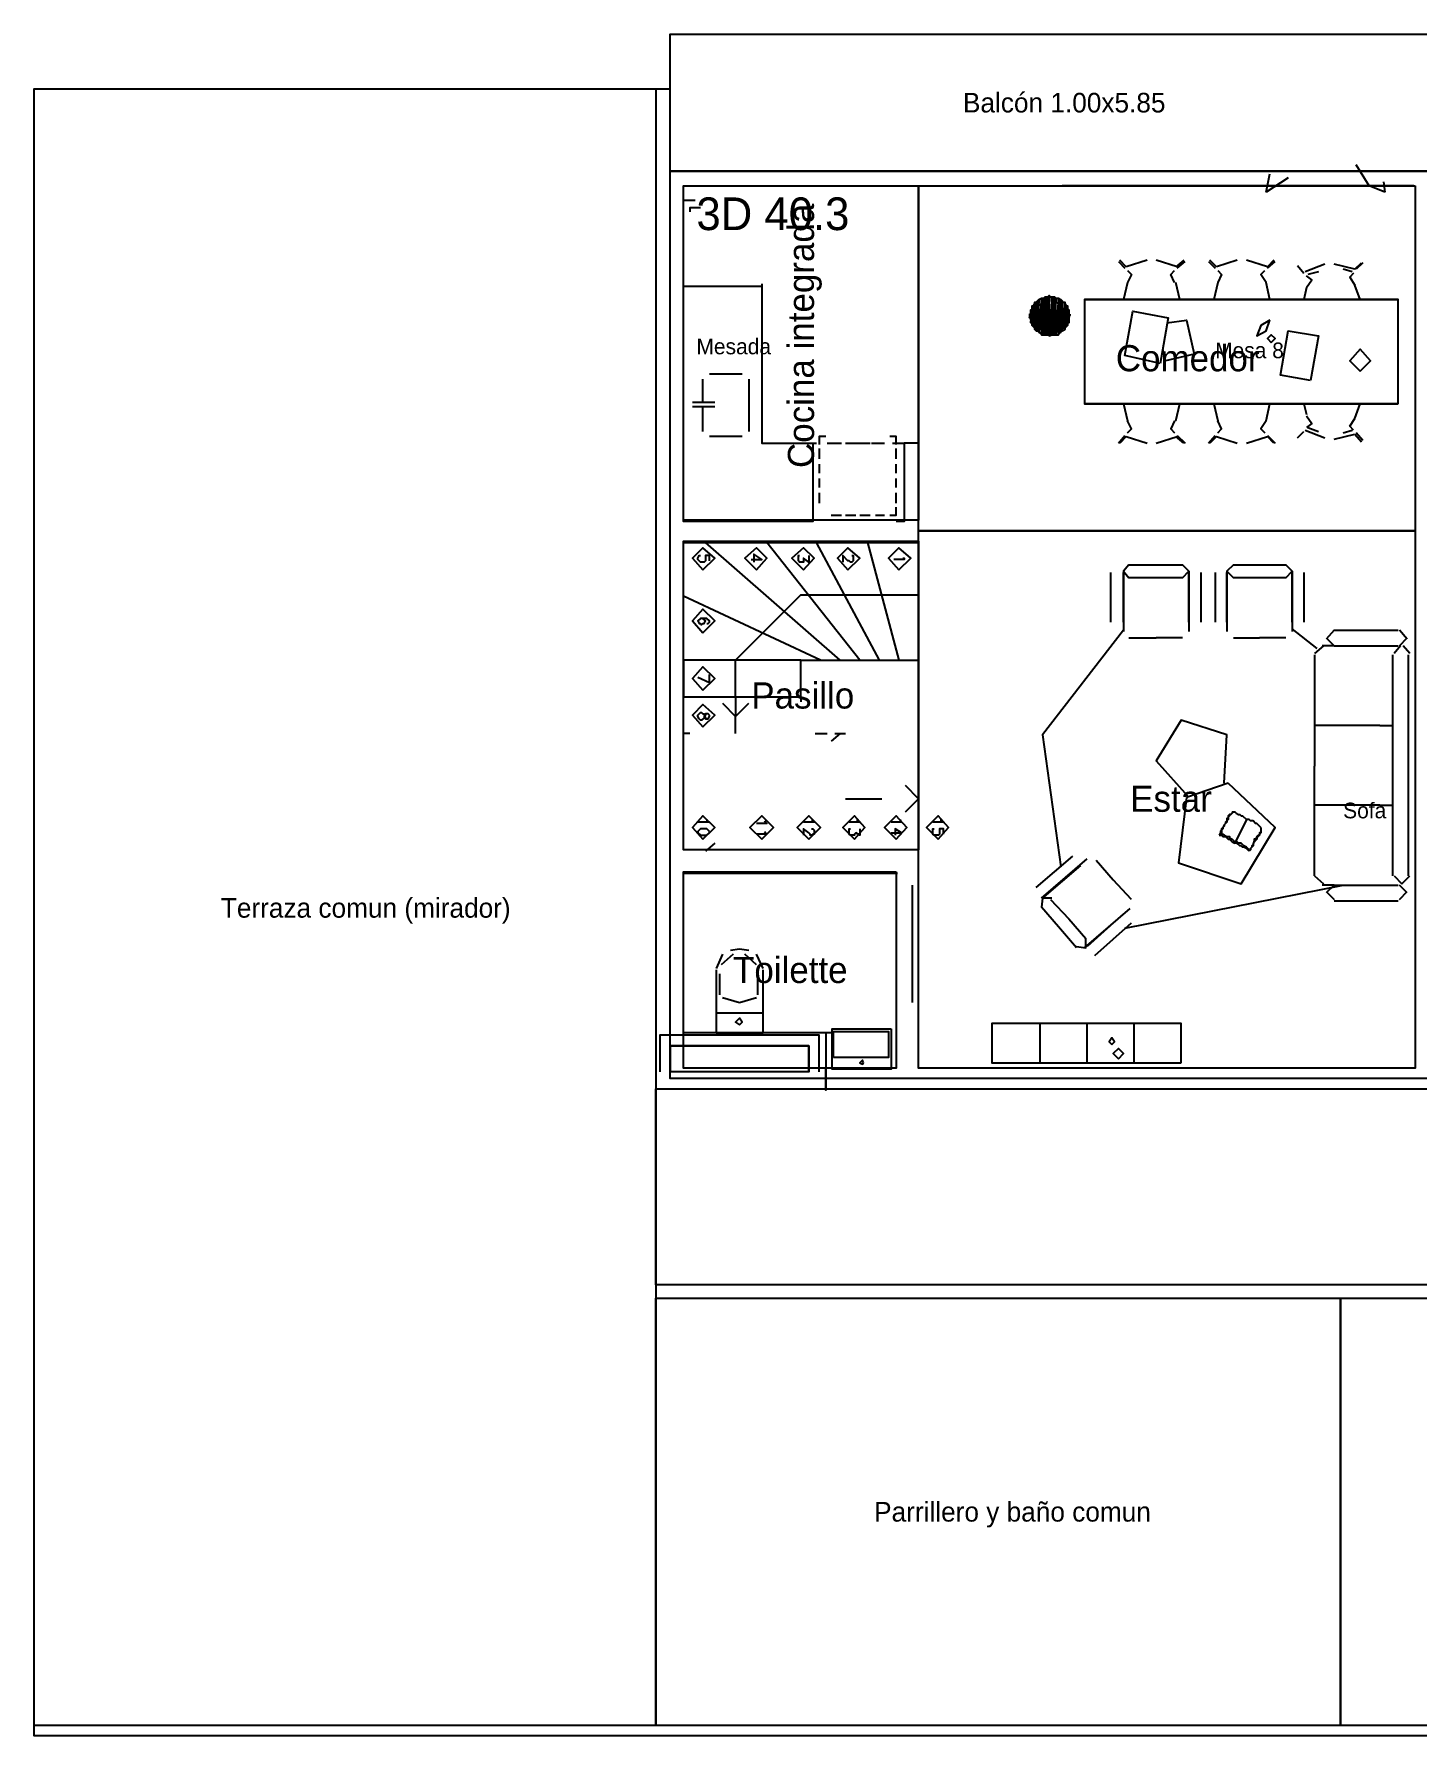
# Model space of a CAD drawing. Header units: metres. Extents: x 0 to 74.5, y 0 to 13.3.
# Drawn here: x 0 to 10.59, y 0 to 13.02 of the extents above; entities that cross this region are included whole.
import ezdxf

# ---------------------------------------------------------------- set-up
doc = ezdxf.new("R2010")
doc.units = ezdxf.units.M
for name, color, linetype in [('Trazo_Cotas', 9, 'Continuous'), ('Trazo_Entrada', 1, 'Continuous'), ('Trazo_Equipamiento', 8, 'Continuous'), ('Trazo_Estancias', 3, 'Continuous'), ('Trazo_Fachada', 30, 'Continuous'), ('Trazo_Medianeras', 8, 'Continuous'), ('Trazo_Pasillo', 9, 'Continuous'), ('Trazo_Patios', 3, 'Continuous'), ('Trazo_Puertas', 1, 'Continuous'), ('Trazo_Terreno', 7, 'Continuous'), ('Trazo_Unidad', 7, 'Continuous'), ('Trazo_Ventanas', 5, 'Continuous')]:
    doc.layers.add(name, color=color, linetype=linetype)

msp = doc.modelspace()

# ---------------------------------------------------------------- linework, layer by layer
at = {"layer": 'Trazo_Cotas'}
for points in [[(10.67, 13.02), (10.67, 11.97), (4.87, 11.97), (4.87, 13.02)], [(4.76, 12.6), (4.76, 0.08), (0, 0.08), (0, 12.6)], [(10, 3.35), (10, 0.08), (4.76, 0.08), (4.76, 3.35)]]:
    msp.add_lwpolyline(points, close=True, dxfattribs=at)
at = {"layer": 'Trazo_Entrada'}
msp.add_line((10.57, 5.03), (9.07, 5.03), dxfattribs=at)
at = {"layer": 'Trazo_Equipamiento', "color": 9}
for p, q in [((10.22, 11.86), (10.12, 12.02)), ((9.43, 11.81), (9.46, 11.95)), ((9.6, 11.92), (9.43, 11.81)), ((10.34, 11.81), (10.22, 11.86)), ((10.33, 11.89), (10.34, 11.81)), ((8.3, 11.28), (8.35, 11.23)), ((8.36, 11.24), (8.31, 11.29)), ((8.52, 11.29), (8.36, 11.24)), ((8.75, 11.24), (8.59, 11.29)), ((8.8, 11.29), (8.74, 11.24)), ((8.75, 11.23), (8.81, 11.28)), ((8.99, 11.28), (9.04, 11.23)), ((9.05, 11.24), (9, 11.29)), ((9.21, 11.29), (9.05, 11.24)), ((9.44, 11.24), (9.28, 11.29)), ((9.49, 11.29), (9.44, 11.24)), ((9.44, 11.23), (9.5, 11.28)), ((9.67, 11.25), (9.72, 11.19)), ((9.88, 11.26), (9.73, 11.2)), ((9.83, 11.2), (9.75, 11.18)), ((10.11, 11.22), (9.95, 11.26)), ((10.09, 11.2), (10.02, 11.22)), ((10.11, 11.22), (10.16, 11.27)), ((10.17, 11.27), (10.12, 11.22)), ((8.37, 11.12), (8.34, 10.99)), ((8.77, 10.99), (8.74, 11.12)), ((9.06, 11.12), (9.03, 10.99)), ((9.46, 10.99), (9.43, 11.12)), ((9.74, 11.08), (9.72, 10.99)), ((10.15, 10.99), (10.11, 11.1)), ((8.04, 10.99), (10.44, 10.99)), ((10.44, 10.19), (8.04, 10.19)), ((8.34, 10.19), (8.37, 10.06)), ((8.74, 10.06), (8.77, 10.19)), ((9.03, 10.19), (9.06, 10.06)), ((9.43, 10.06), (9.46, 10.19)), ((9.72, 10.19), (9.74, 10.11)), ((10.11, 10.08), (10.15, 10.19)), ((8.3, 9.89), (8.35, 9.95)), ((8.36, 9.94), (8.31, 9.89)), ((8.36, 9.94), (8.52, 9.89)), ((8.59, 9.89), (8.75, 9.94)), ((8.8, 9.89), (8.74, 9.94)), ((8.75, 9.95), (8.81, 9.89)), ((8.99, 9.89), (9.04, 9.95)), ((9.05, 9.94), (9, 9.89)), ((9.05, 9.94), (9.21, 9.89)), ((9.28, 9.89), (9.44, 9.94)), ((9.44, 9.95), (9.5, 9.89)), ((9.49, 9.89), (9.44, 9.94)), ((9.67, 9.93), (9.72, 9.98)), ((9.73, 9.99), (9.88, 9.93)), ((9.75, 10.01), (9.83, 9.98)), ((9.95, 9.92), (10.11, 9.96)), ((10.02, 9.97), (10.09, 9.99)), ((10.11, 9.96), (10.16, 9.9)), ((10.17, 9.91), (10.12, 9.97)), ((8.24, 8.9), (8.24, 8.52)), ((8.34, 8.91), (8.34, 8.45)), ((8.34, 8.52), (8.34, 8.9)), ((8.84, 8.91), (8.84, 8.45)), ((8.84, 8.52), (8.84, 8.9)), ((8.93, 8.9), (8.93, 8.52)), ((9.04, 8.9), (9.04, 8.52)), ((9.13, 8.91), (9.13, 8.45)), ((9.13, 8.52), (9.13, 8.9)), ((9.63, 8.91), (9.63, 8.45)), ((9.63, 8.52), (9.63, 8.9)), ((9.72, 8.9), (9.72, 8.52)), ((9.82, 8.32), (9.63, 8.47)), ((8.38, 8.4), (8.59, 8.4)), ((8.79, 8.4), (8.59, 8.4)), ((9.18, 8.4), (9.38, 8.4)), ((9.58, 8.4), (9.38, 8.4)), ((9.87, 8.34), (9.8, 8.28)), ((9.95, 8.34), (9.86, 8.34)), ((9.95, 8.46), (9.89, 8.39)), ((9.89, 8.4), (9.95, 8.34)), ((9.95, 8.46), (10.44, 8.46)), ((9.95, 8.34), (10.44, 8.34)), ((10.46, 8.34), (10.41, 8.28)), ((10.51, 8.39), (10.45, 8.46)), ((10.45, 8.34), (10.51, 8.4)), ((10.53, 8.28), (10.48, 8.34)), ((9.8, 8.27), (9.8, 7.42)), ((10.4, 6.58), (10.4, 8.27)), ((10.52, 6.58), (10.52, 8.27)), ((10.3, 7.73), (9.8, 7.73)), ((10.3, 7.73), (10.4, 7.73)), ((9.8, 6.58), (9.8, 7.42)), ((9.14, 7.29), (8.82, 7.18)), ((10.3, 7.12), (9.8, 7.12)), ((10.3, 7.12), (10.4, 7.12)), ((9.28, 7.01), (9.19, 6.83)), ((7.67, 6.49), (7.95, 6.73)), ((7.71, 6.41), (8.06, 6.71)), ((8.01, 6.66), (7.73, 6.42)), ((8.13, 6.7), (8.26, 6.55)), ((8.4, 6.4), (8.26, 6.55)), ((8.35, 6.18), (10.02, 6.51)), ((9.8, 6.58), (9.87, 6.52)), ((9.95, 6.51), (9.86, 6.51)), ((9.95, 6.51), (9.89, 6.45)), ((9.95, 6.51), (10.44, 6.51)), ((10.41, 6.58), (10.47, 6.52)), ((10.51, 6.45), (10.45, 6.51)), ((10.47, 6.52), (10.53, 6.58)), ((9.89, 6.46), (9.95, 6.4)), ((9.95, 6.39), (10.44, 6.39)), ((10.45, 6.4), (10.51, 6.46)), ((8.04, 6.03), (8.39, 6.33)), ((8.34, 6.29), (8.06, 6.04)), ((8.12, 5.97), (8.4, 6.22)), ((7.7, 5.15), (7.7, 5.45)), ((8.06, 5.15), (8.06, 5.45)), ((8.42, 5.15), (8.42, 5.45))]:
    msp.add_line(p, q, dxfattribs=at)
at = {"layer": 'Trazo_Equipamiento', "color": 8}
for p, q in [((5.25, 11.86), (7.68, 11.86)), ((10.56, 11.86), (7.87, 11.86)), ((5.1, 11.69), (5.02, 11.69)), ((5.57, 11.11), (5.57, 11.03)), ((5.57, 10.94), (5.57, 10.86)), ((7.64, 10.92), (7.63, 10.81)), ((7.91, 10.81), (7.92, 10.91)), ((5.57, 10.78), (5.57, 10.69)), ((5.57, 10.61), (5.57, 10.53)), ((5.17, 10.42), (5.42, 10.42)), ((5.57, 10.45), (5.57, 10.36)), ((5.12, 10.2), (5.12, 10.38)), ((5.47, 10.38), (5.47, 9.98)), ((5.21, 10.2), (5.04, 10.2)), ((5.04, 10.17), (5.21, 10.17)), ((5.12, 9.98), (5.12, 10.17)), ((5.57, 10.28), (5.57, 10.2)), ((5.57, 10.11), (5.57, 10.03)), ((5.42, 9.94), (5.17, 9.94)), ((5.74, 9.89), (5.82, 9.89)), ((5.91, 9.89), (5.99, 9.89)), ((6.01, 9.85), (6.01, 9.77)), ((6.07, 9.89), (6.16, 9.89)), ((6.1, 9.89), (6.18, 9.89)), ((6.21, 9.89), (6.29, 9.89)), ((6.24, 9.89), (6.32, 9.89)), ((6.32, 9.89), (6.4, 9.89)), ((6.41, 9.89), (6.49, 9.89)), ((6.44, 9.89), (6.51, 9.89)), ((6.6, 9.77), (6.6, 9.85)), ((6.01, 9.73), (6.01, 9.66)), ((6.6, 9.66), (6.6, 9.73)), ((6.66, 9.71), (6.66, 9.63)), ((6.01, 9.62), (6.01, 9.55)), ((6.01, 9.51), (6.01, 9.43)), ((6.6, 9.55), (6.6, 9.62)), ((6.6, 9.43), (6.6, 9.51)), ((6.66, 9.55), (6.66, 9.46)), ((6.1, 9.34), (6.18, 9.34)), ((6.21, 9.34), (6.29, 9.34)), ((6.32, 9.34), (6.4, 9.34)), ((6.44, 9.34), (6.51, 9.34)), ((6.17, 8.23), (5.14, 9.13)), ((6.32, 8.23), (5.61, 9.13)), ((6.47, 8.23), (5.99, 9.13)), ((5.87, 8.73), (5.37, 8.23)), ((5.87, 8.73), (6.77, 8.73)), ((6.21, 8.73), (6.49, 8.73)), ((6.02, 8.23), (4.97, 8.72)), ((5.37, 7.95), (5.37, 8.23)), ((5.37, 7.95), (5.37, 7.8)), ((5.37, 7.67), (5.37, 7.8)), ((6.17, 7.67), (6.1, 7.61)), ((6.21, 7.17), (6.49, 7.17)), ((5.21, 6.83), (5.14, 6.77)), ((4.97, 6.6), (6.61, 6.6)), ((5.4, 6.02), (5.33, 6.01)), ((5.47, 6.01), (5.4, 6.02)), ((5.27, 5.98), (5.22, 5.87)), ((5.35, 5.98), (5.26, 5.9)), ((5.53, 5.9), (5.44, 5.98)), ((5.58, 5.87), (5.53, 5.98)), ((5.25, 5.67), (5.25, 5.83)), ((5.54, 5.67), (5.54, 5.83)), ((5.27, 5.65), (5.4, 5.61)), ((5.4, 5.61), (5.53, 5.65)), ((5.58, 5.53), (5.22, 5.53))]:
    msp.add_line(p, q, dxfattribs=at)
for points in [[(4.97, 11.64), (4.97, 11.75), (5.06, 11.75)], [(5.1, 11.69), (5.02, 11.69), (5.02, 11.66)], [(7.62, 10.88), (7.62, 10.85), (7.63, 10.89), (7.63, 10.84)], [(7.63, 10.83), (7.63, 10.91), (7.63, 10.81)], [(7.63, 10.84), (7.63, 10.9), (7.63, 10.83)], [(7.92, 10.91), (7.92, 10.81), (7.92, 10.9)], [(7.92, 10.9), (7.92, 10.83), (7.92, 10.89)], [(7.92, 10.89), (7.92, 10.84), (7.93, 10.88)], [(5.57, 9.95), (5.57, 9.89), (5.66, 9.89)], [(6.06, 9.94), (6.01, 9.94), (6.01, 9.88)], [(6.6, 9.88), (6.6, 9.94), (6.55, 9.94)], [(4.97, 9.13), (6.77, 9.13), (6.77, 9.89), (6.66, 9.89), (6.66, 9.29)], [(6.57, 9.89), (6.66, 9.89), (6.66, 9.8)], [(5.02, 9.29), (4.97, 9.29), (4.97, 9.4)], [(6.55, 9.34), (6.6, 9.34), (6.6, 9.4)], [(6.66, 9.38), (6.66, 9.29), (6.6, 9.29)], [(4.97, 8.23), (4.97, 9.13), (6.77, 9.13), (6.77, 8.23)], [(6.38, 9.13), (6.62, 8.23), (6.77, 8.23)], [(5.17, 8.99), (5.17, 9.03), (5.14, 9.03), (5.14, 8.99), (5.13, 8.98), (5.1, 8.98), (5.08, 9), (5.08, 9.01), (5.09, 9.03), (5.1, 9.03)], [(5.49, 9), (5.57, 9), (5.51, 9.04), (5.51, 8.98)], [(5.93, 9.03), (5.93, 8.98), (5.89, 9.01), (5.89, 8.98), (5.86, 8.98), (5.85, 8.99), (5.85, 9.03), (5.86, 9.03)], [(6.26, 9.03), (6.27, 9.03), (6.27, 8.99), (6.26, 8.98), (6.25, 8.98), (6.24, 8.99), (6.23, 8.99), (6.19, 9.03), (6.19, 8.98)], [(6.65, 9.01), (6.66, 9.01), (6.66, 9), (6.58, 9)], [(5.15, 8.51), (5.16, 8.51), (5.17, 8.52), (5.17, 8.53), (5.15, 8.55), (5.1, 8.55), (5.08, 8.53), (5.09, 8.51), (5.1, 8.51), (5.11, 8.5), (5.12, 8.51), (5.13, 8.51), (5.14, 8.53), (5.12, 8.55), (5.11, 8.55)], [(5.87, 8.23), (6.47, 8.23), (6.62, 8.23)], [(5.08, 8.1), (5.17, 8.06), (5.17, 8.12)], [(4.97, 7.91), (4.97, 7.95), (5.02, 7.95)], [(5.83, 7.95), (5.87, 7.95), (5.87, 7.91)], [(5.27, 7.9), (5.37, 7.8), (5.47, 7.9)], [(5.02, 7.67), (4.97, 7.67), (4.97, 7.71)], [(5.98, 7.67), (6.02, 7.67), (6.07, 7.67)], [(6.13, 7.67), (6.17, 7.67), (6.21, 7.67)], [(6.67, 7.07), (6.77, 7.17), (6.67, 7.27)], [(5.15, 7.01), (5.15, 7), (5.17, 6.99), (5.08, 6.99)], [(5.59, 7), (5.61, 6.98), (5.53, 6.98)], [(5.59, 6.92), (5.61, 6.9), (5.53, 6.9)], [(5.95, 7.01), (5.97, 6.99), (5.89, 6.99)], [(5.95, 6.94), (5.96, 6.94), (5.97, 6.93), (5.97, 6.9), (5.96, 6.9), (5.95, 6.89), (5.94, 6.89), (5.94, 6.9), (5.93, 6.91), (5.89, 6.94), (5.89, 6.89)], [(6.3, 7.01), (6.3, 7), (6.32, 6.99), (6.24, 6.99)], [(6.32, 6.94), (6.32, 6.89), (6.29, 6.91), (6.28, 6.9), (6.28, 6.89), (6.25, 6.89), (6.24, 6.9), (6.24, 6.94), (6.25, 6.94)], [(6.63, 7.01), (6.63, 7), (6.64, 6.99), (6.56, 6.99)], [(6.56, 6.91), (6.64, 6.91), (6.59, 6.94), (6.59, 6.89)], [(6.94, 7.01), (6.94, 7), (6.96, 6.99), (6.88, 6.99)], [(6.96, 6.9), (6.96, 6.94), (6.93, 6.94), (6.93, 6.9), (6.92, 6.89), (6.89, 6.89), (6.88, 6.9), (6.88, 6.94), (6.89, 6.94)], [(5.22, 5.86), (5.22, 5.38), (5.58, 5.38), (5.58, 5.86)], [(6.01, 5.08), (6.01, 5.36), (4.79, 5.36), (4.79, 5.08)], [(6.11, 5.1), (6.11, 5.38), (4.97, 5.38)], [(6.06, 5.38), (6.06, 4.94), (6.06, 5.1)], [(5.93, 5.08), (5.93, 5.28), (4.87, 5.28), (4.87, 5.08)]]:
    msp.add_lwpolyline(points, dxfattribs=at)
at = {"layer": 'Trazo_Equipamiento', "color": 9}
for points in [[(8.37, 11.21), (8.4, 11.18), (8.37, 11.12)], [(8.73, 11.12), (8.7, 11.18), (8.73, 11.21)], [(9.06, 11.21), (9.09, 11.18), (9.06, 11.12)], [(9.43, 11.12), (9.39, 11.18), (9.42, 11.21)], [(9.74, 11.08), (9.78, 11.14), (9.74, 11.17)], [(10.1, 11.19), (10.07, 11.16), (10.11, 11.1)], [(8.67, 10.81), (8.82, 10.83), (8.88, 10.57), (8.66, 10.52), (8.64, 10.61)], [(8.37, 9.97), (8.4, 10), (8.37, 10.06)], [(8.73, 10.06), (8.7, 10), (8.73, 9.97)], [(9.06, 9.97), (9.09, 10), (9.06, 10.06)], [(9.43, 10.06), (9.39, 10), (9.42, 9.97)], [(9.74, 10.1), (9.78, 10.04), (9.74, 10.01)], [(10.1, 9.99), (10.07, 10.02), (10.11, 10.08)], [(8.38, 8.96), (8.34, 8.91), (8.38, 8.86)], [(8.38, 8.96), (8.59, 8.96), (8.79, 8.96)], [(8.79, 8.86), (8.59, 8.86), (8.38, 8.86)], [(8.79, 8.86), (8.84, 8.91), (8.79, 8.96)], [(9.18, 8.96), (9.13, 8.91), (9.18, 8.86)], [(9.18, 8.96), (9.38, 8.96), (9.58, 8.96)], [(9.58, 8.86), (9.38, 8.86), (9.18, 8.86)], [(9.58, 8.86), (9.63, 8.91), (9.58, 8.96)], [(8.34, 8.46), (7.72, 7.66), (7.86, 6.65)], [(9.11, 7.29), (9.13, 7.66), (8.78, 7.77), (8.59, 7.46), (8.83, 7.19)], [(8.82, 7.18), (8.76, 6.68), (9.24, 6.52), (9.5, 6.95), (9.14, 7.29)], [(9.17, 7.06), (9.16, 7.05), (9.15, 7.05), (9.14, 7.04), (9.14, 7.02), (9.13, 7.02), (9.13, 7), (9.12, 6.99), (9.12, 6.98), (9.11, 6.97), (9.11, 6.96), (9.09, 6.94), (9.09, 6.93), (9.08, 6.92), (9.08, 6.91), (9.07, 6.89)], [(9.17, 7.07), (9.17, 7.06), (9.16, 7.05), (9.15, 7.05), (9.15, 7.04), (9.14, 7.03), (9.14, 7.01), (9.13, 7), (9.13, 6.99), (9.11, 6.97), (9.1, 6.95), (9.1, 6.94), (9.09, 6.93), (9.09, 6.91), (9.08, 6.91)], [(9.17, 7.07), (9.19, 7.07), (9.2, 7.06), (9.22, 7.05), (9.23, 7.05), (9.24, 7.04), (9.25, 7.04), (9.28, 7.01)], [(9.08, 6.91), (9.1, 6.9), (9.11, 6.89), (9.13, 6.88), (9.15, 6.88), (9.15, 6.87), (9.17, 6.86), (9.19, 6.84)], [(9.39, 6.95), (9.36, 6.98), (9.35, 6.98), (9.33, 7), (9.31, 7), (9.3, 7.01), (9.28, 7.01)], [(9.39, 6.95), (9.39, 6.91), (9.38, 6.91), (9.38, 6.9), (9.36, 6.88), (9.35, 6.86), (9.34, 6.86), (9.34, 6.85), (9.33, 6.82), (9.32, 6.81), (9.32, 6.8), (9.3, 6.78)], [(9.39, 6.94), (9.39, 6.91), (9.38, 6.9), (9.38, 6.89), (9.36, 6.87), (9.36, 6.86), (9.33, 6.83), (9.33, 6.81), (9.31, 6.79), (9.31, 6.78), (9.3, 6.77)], [(9.07, 6.89), (9.09, 6.89), (9.1, 6.88), (9.12, 6.88), (9.14, 6.86), (9.15, 6.86), (9.17, 6.84), (9.19, 6.83)], [(9.3, 6.78), (9.28, 6.8), (9.26, 6.81), (9.24, 6.83), (9.22, 6.83), (9.21, 6.84), (9.19, 6.84)], [(9.3, 6.77), (9.28, 6.79), (9.26, 6.8), (9.25, 6.8), (9.24, 6.81), (9.23, 6.81), (9.22, 6.82), (9.2, 6.83), (9.19, 6.83)], [(7.79, 6.41), (7.72, 6.41), (7.71, 6.34)], [(7.78, 6.4), (7.92, 6.25), (8.05, 6.1)], [(7.98, 6.03), (7.84, 6.19), (7.71, 6.34)], [(7.98, 6.04), (8.05, 6.03), (8.05, 6.1)]]:
    msp.add_lwpolyline(points, dxfattribs=at)
at = {"layer": 'Trazo_Equipamiento', "color": 8}
for points in [[(4.97, 11.09), (5.57, 11.09), (5.57, 9.89), (5.96, 9.89), (5.96, 9.29), (4.97, 9.29)], [(7.77, 10.72), (7.93, 10.87), (7.77, 11.02), (7.62, 10.87)], [(7.65, 10.78), (7.65, 10.94), (7.64, 10.79)], [(7.65, 10.94), (7.64, 10.79), (7.64, 10.94)], [(7.64, 10.79), (7.64, 10.94), (7.64, 10.81)], [(7.64, 10.94), (7.64, 10.81), (7.64, 10.92)], [(7.66, 10.77), (7.66, 10.96), (7.65, 10.78)], [(7.66, 10.96), (7.65, 10.78), (7.65, 10.94)], [(7.67, 10.75), (7.67, 10.97), (7.66, 10.76)], [(7.67, 10.97), (7.66, 10.76), (7.66, 10.97)], [(7.66, 10.76), (7.66, 10.97), (7.66, 10.77)], [(7.66, 10.97), (7.66, 10.77), (7.66, 10.96)], [(7.68, 10.75), (7.68, 10.98), (7.67, 10.75)], [(7.68, 10.98), (7.67, 10.75), (7.67, 10.97)], [(7.69, 10.74), (7.69, 10.99), (7.68, 10.75)], [(7.69, 10.99), (7.68, 10.75), (7.68, 10.98)], [(7.71, 10.73), (7.71, 11), (7.69, 10.74)], [(7.71, 11), (7.69, 10.74), (7.69, 10.99)], [(7.73, 10.72), (7.73, 11), (7.71, 10.72)], [(7.73, 11), (7.71, 10.72), (7.71, 11)], [(7.71, 10.72), (7.71, 11), (7.71, 10.73)], [(7.71, 11), (7.71, 10.73)], [(7.74, 10.72), (7.74, 11.01), (7.73, 10.72)], [(7.74, 11.01), (7.73, 10.72), (7.73, 11)], [(7.75, 10.72), (7.75, 11.01), (7.74, 10.72)], [(7.75, 11.01), (7.74, 10.72), (7.74, 11.01)], [(7.76, 10.72), (7.76, 11.01), (7.75, 10.72)], [(7.76, 11.01), (7.75, 10.72), (7.75, 11.01)], [(7.77, 10.71), (7.77, 11.01), (7.76, 10.72)], [(7.77, 11.01), (7.76, 10.72), (7.76, 11.01)], [(7.79, 10.72), (7.79, 11.01), (7.77, 10.71)], [(7.79, 11.01), (7.77, 10.71), (7.77, 11.01)], [(7.8, 10.72), (7.8, 11.01), (7.79, 10.72)], [(7.8, 11.01), (7.79, 10.72), (7.79, 11.01)], [(7.81, 10.72), (7.81, 11.01), (7.8, 10.72)], [(7.81, 11.01), (7.8, 10.72), (7.8, 11.01)], [(7.82, 11), (7.81, 10.72), (7.81, 11.01)], [(7.82, 10.72), (7.82, 11), (7.81, 10.72)], [(7.84, 10.72), (7.84, 11), (7.82, 10.72)], [(7.84, 11), (7.82, 10.72), (7.82, 11)], [(7.86, 10.99), (7.84, 10.73), (7.84, 11)], [(7.84, 10.73), (7.84, 11), (7.84, 10.72)], [(7.84, 11), (7.84, 10.72)], [(7.86, 10.74), (7.86, 10.99), (7.84, 10.73)], [(7.87, 10.98), (7.86, 10.74), (7.86, 10.99)], [(7.87, 10.75), (7.87, 10.98), (7.86, 10.74)], [(7.87, 10.97), (7.87, 10.75), (7.87, 10.98)], [(7.89, 10.76), (7.89, 10.97), (7.87, 10.75)], [(7.89, 10.97), (7.87, 10.75), (7.87, 10.97)], [(7.87, 10.75), (7.87, 10.97)], [(7.89, 10.96), (7.89, 10.76), (7.89, 10.97)], [(7.9, 10.94), (7.89, 10.77), (7.89, 10.96)], [(7.89, 10.77), (7.89, 10.96), (7.89, 10.76)], [(7.9, 10.78), (7.9, 10.94), (7.89, 10.77)], [(7.91, 10.79), (7.91, 10.94), (7.9, 10.78)], [(7.91, 10.94), (7.9, 10.78), (7.9, 10.94)], [(7.91, 10.92), (7.91, 10.79), (7.91, 10.94)], [(7.64, 10.92), (7.64, 10.81), (7.63, 10.81)], [(7.92, 10.91), (7.91, 10.81), (7.91, 10.92)], [(7.91, 10.81), (7.91, 10.92), (7.91, 10.79)], [(5.12, 8.92), (5.21, 9.01), (5.12, 9.09), (5.04, 9.01)], [(5.53, 8.92), (5.61, 9.01), (5.53, 9.09), (5.44, 9.01)], [(5.89, 8.92), (5.97, 9.01), (5.89, 9.09), (5.8, 9.01)], [(6.23, 8.92), (6.32, 9.01), (6.23, 9.09), (6.15, 9.01)], [(6.62, 8.92), (6.71, 9.01), (6.62, 9.09), (6.54, 9.01)], [(5.12, 8.44), (5.21, 8.53), (5.12, 8.62), (5.04, 8.53)], [(5.87, 7.95), (5.87, 8.23), (4.97, 8.23), (4.97, 7.95)], [(5.12, 8), (5.21, 8.09), (5.12, 8.18), (5.04, 8.09)], [(5.12, 7.72), (5.21, 7.81), (5.12, 7.89), (5.04, 7.81)], [(5.17, 7.81), (5.16, 7.82), (5.14, 7.82), (5.14, 7.81), (5.13, 7.8), (5.13, 7.79), (5.11, 7.77), (5.1, 7.77), (5.09, 7.78), (5.08, 7.8), (5.08, 7.81), (5.1, 7.83), (5.11, 7.83), (5.12, 7.82), (5.13, 7.82), (5.13, 7.81), (5.14, 7.79), (5.14, 7.78), (5.16, 7.78), (5.17, 7.8)], [(5.12, 6.86), (5.21, 6.95), (5.12, 7.04), (5.04, 6.95)], [(5.57, 6.86), (5.66, 6.95), (5.57, 7.04), (5.48, 6.95)], [(5.93, 6.86), (6.02, 6.95), (5.93, 7.04), (5.84, 6.95)], [(6.28, 6.86), (6.36, 6.95), (6.28, 7.04), (6.19, 6.95)], [(6.6, 6.86), (6.68, 6.95), (6.6, 7.04), (6.51, 6.95)], [(6.92, 6.86), (7, 6.95), (6.92, 7.04), (6.83, 6.95)], [(5.17, 6.92), (5.15, 6.94), (5.1, 6.94), (5.08, 6.92), (5.08, 6.91), (5.1, 6.89), (5.15, 6.89), (5.17, 6.91)], [(5.4, 5.44), (5.42, 5.46), (5.4, 5.49), (5.37, 5.46)], [(6.56, 5.41), (6.56, 5.1), (6.11, 5.1), (6.11, 5.41)], [(6.12, 5.19), (6.12, 5.39), (6.54, 5.39), (6.54, 5.19)], [(5.93, 5.28), (5.93, 5.08), (4.87, 5.08), (4.87, 5.28)], [(6.35, 5.15), (6.34, 5.17), (6.32, 5.15), (6.34, 5.14)]]:
    msp.add_lwpolyline(points, close=True, dxfattribs=at)
at = {"layer": 'Trazo_Equipamiento', "color": 9}
for points in [[(10.44, 10.19), (10.44, 10.99), (8.04, 10.99), (8.04, 10.19)], [(8.62, 10.5), (8.35, 10.56), (8.41, 10.9), (8.68, 10.85)], [(9.46, 10.83), (9.39, 10.79), (9.36, 10.71), (9.43, 10.75)], [(9.47, 10.66), (9.5, 10.69), (9.47, 10.72), (9.44, 10.69)], [(9.77, 10.37), (9.54, 10.41), (9.6, 10.75), (9.83, 10.71)], [(10.15, 10.44), (10.23, 10.52), (10.15, 10.61), (10.07, 10.52)], [(8.78, 5.15), (8.78, 5.45), (7.33, 5.45), (7.33, 5.15)], [(8.25, 5.29), (8.27, 5.31), (8.25, 5.34), (8.23, 5.31)], [(8.3, 5.18), (8.34, 5.22), (8.3, 5.26), (8.26, 5.22)]]:
    msp.add_lwpolyline(points, close=True, dxfattribs=at)
at = {"layer": 'Trazo_Estancias', "color": 30}
msp.add_lwpolyline([(6.77, 11.86), (6.77, 9.3), (4.97, 9.3), (4.97, 11.86)], close=True, dxfattribs=at)
at = {"layer": 'Trazo_Estancias', "color": 40}
msp.add_lwpolyline([(10.57, 11.86), (10.57, 9.22), (6.77, 9.22), (6.77, 11.86)], close=True, dxfattribs=at)
at = {"layer": 'Trazo_Estancias', "color": 8}
msp.add_lwpolyline([(6.77, 9.14), (6.77, 6.78), (4.97, 6.78), (4.97, 9.14)], close=True, dxfattribs=at)
at = {"layer": 'Trazo_Estancias', "color": 2}
msp.add_lwpolyline([(10.57, 9.22), (10.57, 5.11), (6.77, 5.11), (6.77, 9.22)], close=True, dxfattribs=at)
at = {"layer": 'Trazo_Estancias', "color": 4}
msp.add_lwpolyline([(6.6, 6.61), (6.6, 5.11), (4.97, 5.11), (4.97, 6.61)], close=True, dxfattribs=at)
at = {"layer": 'Trazo_Fachada'}
msp.add_line((10.67, 11.97), (4.87, 11.97), dxfattribs=at)
at = {"layer": 'Trazo_Medianeras'}
msp.add_line((22.35, 0), (0, 0), dxfattribs=at)
at = {"layer": 'Trazo_Pasillo'}
msp.add_lwpolyline([(22.19, 4.95), (22.19, 3.45), (18.49, 3.45), (18.49, 0.41), (16.99, 0.41), (16.99, 3.45), (4.76, 3.45), (4.76, 4.95)], close=True, dxfattribs=at)
at = {"layer": 'Trazo_Patios'}
msp.add_lwpolyline([(14.84, 3.35), (14.84, 0.08), (10, 0.08), (10, 3.35)], close=True, dxfattribs=at)
at = {"layer": 'Trazo_Puertas'}
msp.add_line((6.72, 6.51), (6.72, 5.61), dxfattribs=at)
at = {"layer": 'Trazo_Terreno'}
msp.add_lwpolyline([(22.35, 13.02), (22.35, 0), (0, 0), (0, 12.6), (4.87, 12.6), (4.87, 13.02)], close=True, dxfattribs=at)
at = {"layer": 'Trazo_Unidad'}
msp.add_lwpolyline([(10.67, 11.97), (10.67, 5.03), (4.87, 5.03), (4.87, 11.97)], close=True, dxfattribs=at)
at = {"layer": 'Trazo_Ventanas'}
msp.add_line((10.57, 11.97), (4.97, 11.97), dxfattribs=at)

# ---------------------------------------------------------------- texts
at = {"layer": 'Trazo_Cotas'}
for s, p in [('Balcón 1.00x5.85', (7.11, 12.42)), ('Terraza comun (mirador)', (1.43, 6.26)), ('Parrillero y baño comun', (6.43, 1.64))]:
    msp.add_text(s, height=0.15, dxfattribs=at).set_placement(p)
at = {"layer": 'Trazo_Equipamiento', "color": 8}
for s, p in [('Mesada', (5.07, 10.57)), ('Mesa 8', (9.04, 10.54)), ('Sofa', (10.02, 7.02))]:
    msp.add_text(s, height=0.12, dxfattribs=at).set_placement(p)
at = {"layer": 'Trazo_Estancias', "color": 30}
msp.add_text('Cocina integrada', height=0.2, rotation=90, dxfattribs=at).set_placement((5.97, 9.7))
at = {"layer": 'Trazo_Estancias', "color": 40}
msp.add_text('Comedor', height=0.2, dxfattribs=at).set_placement((8.28, 10.44))
at = {"layer": 'Trazo_Estancias', "color": 8}
msp.add_text('Pasillo', height=0.2, dxfattribs=at).set_placement((5.49, 7.86))
at = {"layer": 'Trazo_Estancias', "color": 2}
msp.add_text('Estar', height=0.2, dxfattribs=at).set_placement((8.39, 7.07))
at = {"layer": 'Trazo_Estancias', "color": 4}
msp.add_text('Toilette', height=0.2, dxfattribs=at).set_placement((5.35, 5.76))
at = {"layer": 'Trazo_Unidad'}
msp.add_text('3D 40.3', height=0.25, dxfattribs=at).set_placement((5.07, 11.52))

doc.saveas('drawing.dxf')
